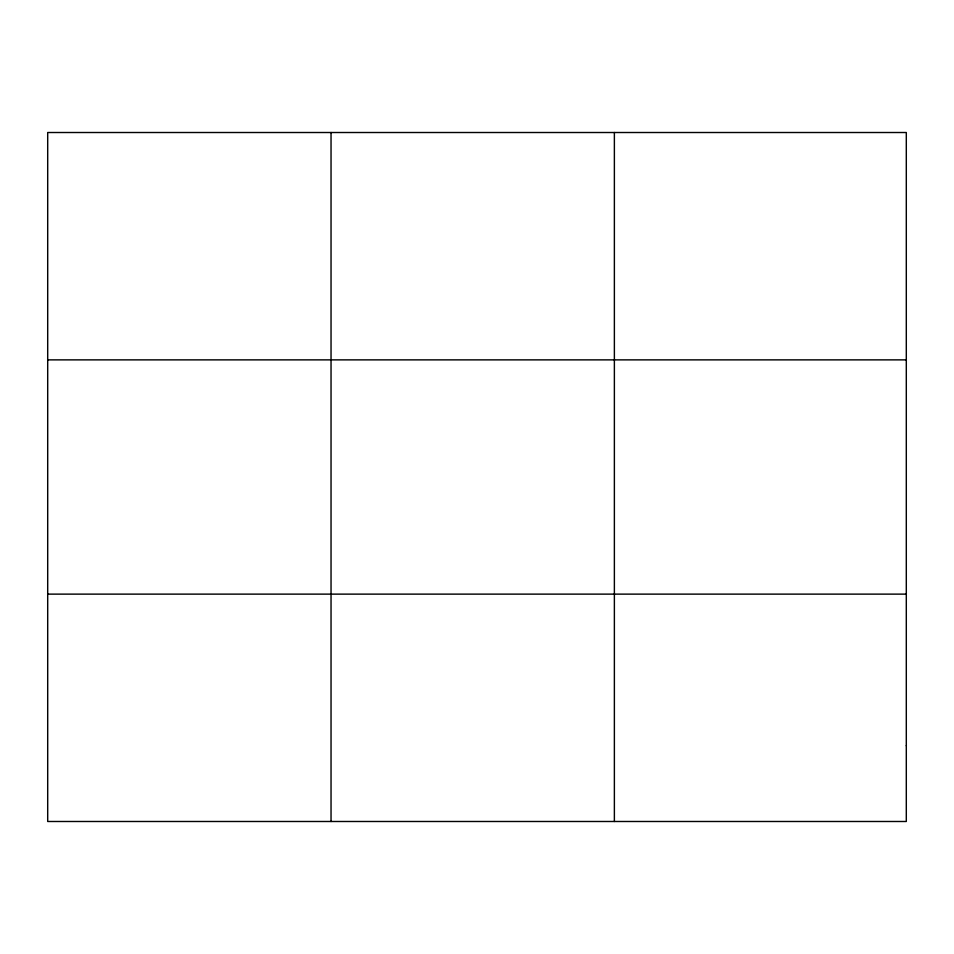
<?xml version="1.0" encoding="UTF-8"?>
<svg xmlns="http://www.w3.org/2000/svg" width="954" height="954" viewBox="0 0 954 954"><rect width="100%" height="100%" fill="white"/><g stroke="black" fill="none" stroke-linecap="round" stroke-linejoin="round"><path stroke-width="1.43" d="M331.038 132.511L331.038 821.489M614.376 132.511L614.376 821.489M47.7 359.873L906.3 359.873M47.7 594.127L906.3 594.127M906.3 745.694L906.3 821.489L47.7 821.489L47.7 132.511L906.3 132.511L906.3 745.694"/></g></svg>
